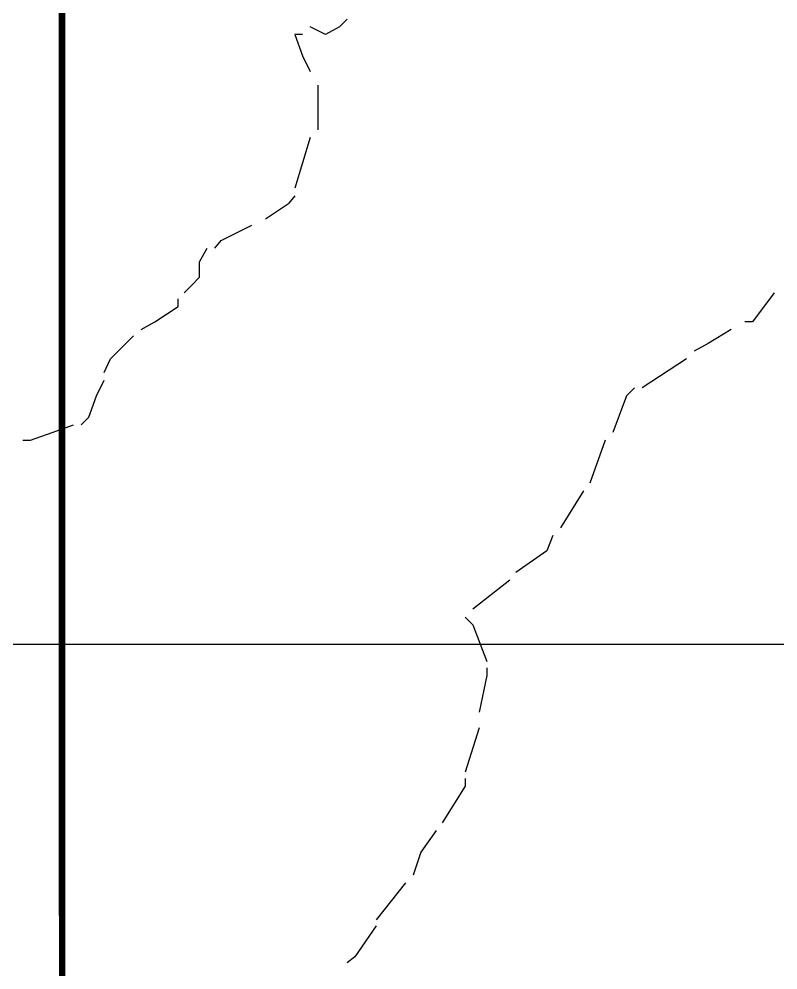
# Model space of a CAD drawing. Header units: millimetres. Extents: x -3588 to 75209, y -3737 to 38254.
# Drawn here: x 28258.9 to 28398.4, y 18718 to 18892.6 of the extents above; entities that cross this region are included whole.
import ezdxf

# ---------------------------------------------------------------- set-up
doc = ezdxf.new("R2010")
doc.units = ezdxf.units.MM
doc.layers.add('P', color=253, linetype='Continuous')

msp = doc.modelspace()

# ---------------------------------------------------------------- linework, layer by layer
msp.add_lwpolyline([(27912.41, 18777.795), (29501.621, 18777.795), (29501.621, 17962.799), (27912.41, 17962.799)], close=True)
at = {"layer": 'P', "color": 9, "const_width": 1.2}
msp.add_lwpolyline([(28268.186, 12346.771), (28266.285, 21345.396)], dxfattribs=at)
at = {"layer": 'P'}
for points in [[(28319.191, 18892.593), (28317.782, 18891.185), (28315.238, 18889.761), (28312.421, 18891.185)], [(28311.013, 18889.761), (28309.589, 18889.761), (28311.013, 18885.824), (28312.421, 18882.991)], [(28313.83, 18880.447), (28313.83, 18872.269)], [(28312.421, 18870.86), (28309.589, 18861.546)], [(28309.589, 18860.122), (28308.468, 18858.714)], [(28304.227, 18855.897), (28308.468, 18858.714)], [(28294.913, 18850.536), (28296.049, 18851.944), (28298.866, 18853.352), (28301.683, 18854.761)], [(28289.264, 18842.342), (28290.688, 18843.75), (28292.097, 18845.174), (28292.097, 18846.583), (28292.097, 18847.991), (28293.505, 18850.536)], [(28397.673, 18842.342), (28393.72, 18836.981), (28392.312, 18836.981)], [(28281.358, 18835.572), (28283.903, 18836.981), (28288.144, 18839.797), (28288.144, 18841.222)], [(28389.767, 18835.572), (28385.526, 18833.028), (28382.982, 18831.619)], [(28274.588, 18827.666), (28275.725, 18830.211), (28279.95, 18834.436)], [(28381.573, 18830.211), (28373.395, 18824.85)], [(28270.363, 18818.064), (28271.772, 18819.472), (28273.18, 18823.425), (28274.588, 18826.258)], [(28371.987, 18824.85), (28370.563, 18823.425), (28368.034, 18816.656)], [(28259.625, 18815.247), (28261.033, 18815.247), (28264.986, 18816.656), (28268.939, 18818.064)], [(28366.61, 18815.247), (28363.793, 18807.342)], [(28362.657, 18805.933), (28358.432, 18799.148)], [(28357.024, 18797.739), (28355.887, 18794.923), (28350.238, 18790.97)], [(28349.118, 18789.562), (28342.332, 18784.2)], [(28340.924, 18782.776), (28342.332, 18781.368), (28344.877, 18774.598)], [(28344.877, 18773.462), (28344.877, 18772.053), (28343.468, 18765.284)], [(28343.468, 18762.451), (28340.924, 18754.273)]]:
    msp.add_lwpolyline(points, dxfattribs=at)
at = {"layer": 'P', "color": 254}
for points in [[(28340.924, 18753.137), (28340.924, 18751.729), (28336.699, 18744.959)], [(28335.563, 18743.551), (28332.746, 18739.598), (28331.338, 18735.357)], [(28329.913, 18733.949), (28324.552, 18727.163)], [(28324.552, 18726.043), (28320.599, 18720.393), (28319.191, 18719.273)]]:
    msp.add_lwpolyline(points, dxfattribs=at)

doc.saveas('drawing.dxf')
